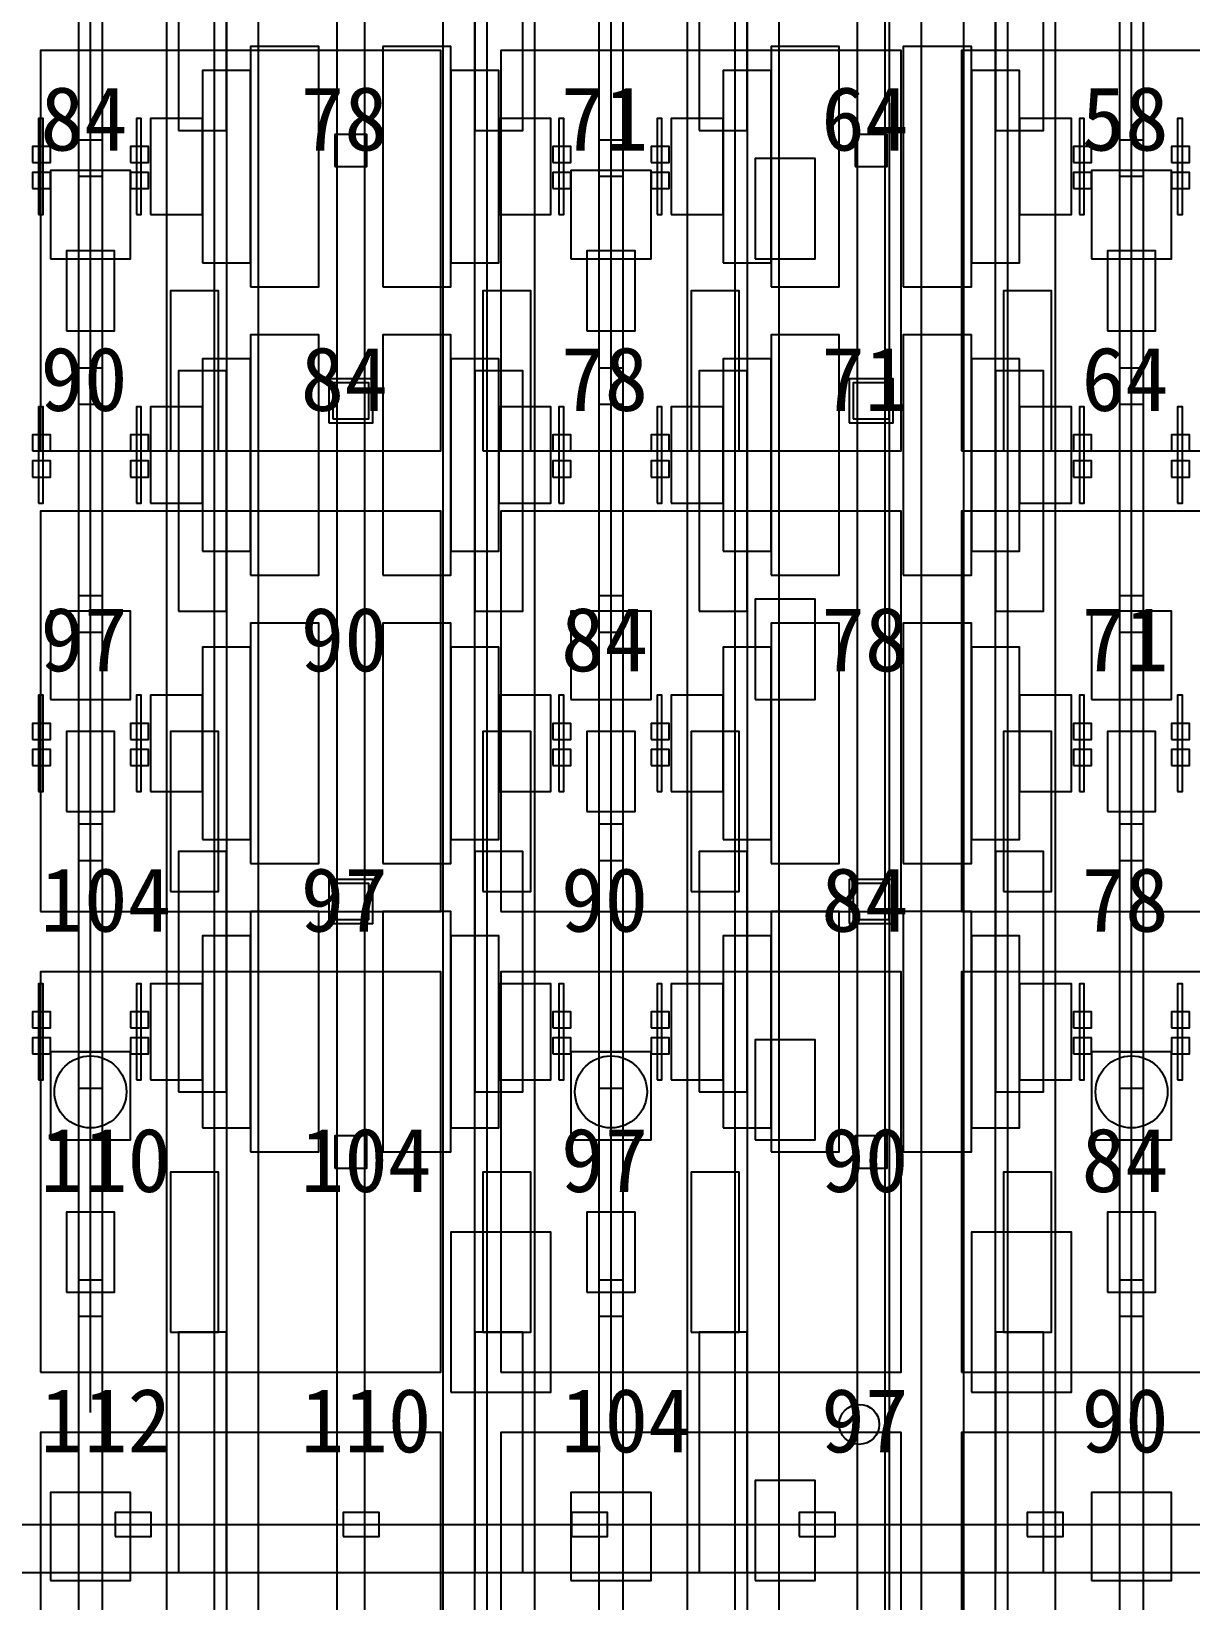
# Model space of a CAD drawing. Header units: metres. Extents: x -1640 to 1560, y -268 to 2338.
# Drawn here: x 71.28 to 100.22, y 1645.3 to 1684.47 of the extents above; entities that cross this region are included whole.
import ezdxf

# ---------------------------------------------------------------- set-up
doc = ezdxf.new("R2010")
doc.units = ezdxf.units.M
for name, color, linetype in [('1F_CHL', 4, 'Continuous'), ('1F_PUMP', 2, 'Continuous'), ('1F_SCR', 3, 'Continuous'), ('1F_STRUCT_COLUMN', 8, 'Continuous'), ('2F_CSF_LATERAL_RACK_CONCEPT', 9, 'Continuous'), ('2F_RFG', 5, 'Continuous'), ('2F_STRUCT_COLUMN', 8, 'Continuous'), ('2F_VMB', 6, 'Continuous'), ('3F_CLEANROOM_OVERHEAD_PIPE_DUCT_CONCEPT', 9, 'Continuous'), ('3F_EHS_EGRESS_DIST_M', 2, 'Continuous'), ('3F_EHS_EXTINGUISHER_HYDRANT_CABINET_CONCEPT', 1, 'Continuous'), ('3F_EHS_GAS_DETECTOR', 6, 'Continuous'), ('3F_ETCH', 2, 'Continuous'), ('3F_FOUP', 5, 'Continuous'), ('3F_OHT', 9, 'Continuous'), ('3F_OHTV', 1, 'Continuous'), ('3F_STK', 3, 'Continuous'), ('3F_STRUCT_COLUMN', 8, 'Continuous'), ('3F_TBAR', 6, 'Continuous'), ('4F_FFU', 1, 'Continuous'), ('4F_STRUCT_PLENUM_TRUSS_CONCEPT', 9, 'Continuous'), ('5F_CHL', 4, 'Continuous'), ('5F_PUMP', 2, 'Continuous'), ('5F_SCR', 3, 'Continuous'), ('5F_STRUCT_COLUMN', 8, 'Continuous'), ('6F_CSF_LATERAL_RACK_CONCEPT', 9, 'Continuous'), ('6F_RFG', 5, 'Continuous'), ('6F_STRUCT_COLUMN', 8, 'Continuous'), ('6F_VMB', 6, 'Continuous'), ('7F_CLEANROOM_OVERHEAD_PIPE_DUCT_CONCEPT', 9, 'Continuous'), ('7F_EHS_EGRESS_DIST_M', 2, 'Continuous'), ('7F_EHS_EXTINGUISHER_HYDRANT_CABINET_CONCEPT', 1, 'Continuous'), ('7F_EHS_GAS_DETECTOR', 6, 'Continuous'), ('7F_ETCH', 2, 'Continuous'), ('7F_FOUP', 5, 'Continuous'), ('7F_OHT', 9, 'Continuous'), ('7F_OHTV', 1, 'Continuous'), ('7F_STK', 3, 'Continuous'), ('7F_STRUCT_COLUMN', 8, 'Continuous'), ('7F_TBAR', 6, 'Continuous'), ('8F_FFU', 1, 'Continuous'), ('8F_STRUCT_PLENUM_TRUSS_CONCEPT', 9, 'Continuous'), ('EHS_TREATED_EXHAUST', 30, 'Continuous'), ('UTIL_GAS.BULK_CONCEPT', 2, 'Continuous'), ('UTIL_PCW.R_CONCEPT', 1, 'Continuous'), ('UTIL_PCW.S_CONCEPT', 6, 'Continuous')]:
    doc.layers.add(name, color=color, linetype=linetype)

msp = doc.modelspace()

# ---------------------------------------------------------------- linework, layer by layer
at = {"layer": '1F_CHL'}
for points in [[(89.35, 1678.8), (90.85, 1678.8), (90.85, 1681.3), (89.35, 1681.3)], [(89.35, 1667.8), (90.85, 1667.8), (90.85, 1670.3), (89.35, 1670.3)], [(89.35, 1656.8), (90.85, 1656.8), (90.85, 1659.3), (89.35, 1659.3)], [(89.35, 1645.8), (90.85, 1645.8), (90.85, 1648.3), (89.35, 1648.3)]]:
    msp.add_lwpolyline(points, close=True, dxfattribs=at)
at = {"layer": '1F_PUMP'}
for points in [[(74.75, 1674), (75.95, 1674), (75.95, 1678), (74.75, 1678)], [(82.55, 1674), (83.75, 1674), (83.75, 1678), (82.55, 1678)], [(87.75, 1674), (88.95, 1674), (88.95, 1678), (87.75, 1678)], [(95.55, 1674), (96.75, 1674), (96.75, 1678), (95.55, 1678)], [(74.75, 1663), (75.95, 1663), (75.95, 1667), (74.75, 1667)], [(82.55, 1663), (83.75, 1663), (83.75, 1667), (82.55, 1667)], [(87.75, 1663), (88.95, 1663), (88.95, 1667), (87.75, 1667)], [(95.55, 1663), (96.75, 1663), (96.75, 1667), (95.55, 1667)], [(74.75, 1652), (75.95, 1652), (75.95, 1656), (74.75, 1656)], [(82.55, 1652), (83.75, 1652), (83.75, 1656), (82.55, 1656)], [(87.75, 1652), (88.95, 1652), (88.95, 1656), (87.75, 1656)], [(95.55, 1652), (96.75, 1652), (96.75, 1656), (95.55, 1656)]]:
    msp.add_lwpolyline(points, close=True, dxfattribs=at)
at = {"layer": '1F_SCR'}
for points in [[(71.75, 1678.8), (73.75, 1678.8), (73.75, 1681), (71.75, 1681)], [(84.75, 1678.8), (86.75, 1678.8), (86.75, 1681), (84.75, 1681)], [(97.75, 1678.8), (99.75, 1678.8), (99.75, 1681), (97.75, 1681)], [(71.75, 1667.8), (73.75, 1667.8), (73.75, 1670), (71.75, 1670)], [(84.75, 1667.8), (86.75, 1667.8), (86.75, 1670), (84.75, 1670)], [(97.75, 1667.8), (99.75, 1667.8), (99.75, 1670), (97.75, 1670)], [(71.75, 1656.8), (73.75, 1656.8), (73.75, 1659), (71.75, 1659)], [(84.75, 1656.8), (86.75, 1656.8), (86.75, 1659), (84.75, 1659)], [(97.75, 1656.8), (99.75, 1656.8), (99.75, 1659), (97.75, 1659)], [(71.75, 1645.8), (73.75, 1645.8), (73.75, 1648), (71.75, 1648)], [(84.75, 1645.8), (86.75, 1645.8), (86.75, 1648), (84.75, 1648)], [(97.75, 1645.8), (99.75, 1645.8), (99.75, 1648), (97.75, 1648)]]:
    msp.add_lwpolyline(points, close=True, dxfattribs=at)
at = {"layer": '1F_STRUCT_COLUMN'}
for points in [[(78.7, 1674.7), (79.8, 1674.7), (79.8, 1675.8), (78.7, 1675.8)], [(91.7, 1674.7), (92.8, 1674.7), (92.8, 1675.8), (91.7, 1675.8)], [(78.7, 1662.2), (79.8, 1662.2), (79.8, 1663.3), (78.7, 1663.3)], [(91.7, 1662.2), (92.8, 1662.2), (92.8, 1663.3), (91.7, 1663.3)]]:
    msp.add_lwpolyline(points, close=True, dxfattribs=at)
at = {"layer": '2F_CSF_LATERAL_RACK_CONCEPT'}
for points in [[(76.15, 1573), (76.95, 1573), (76.95, 1719), (76.15, 1719)], [(81.55, 1573), (82.35, 1573), (82.35, 1719), (81.55, 1719)], [(89.15, 1573), (89.95, 1573), (89.95, 1719), (89.15, 1719)], [(94.55, 1573), (95.35, 1573), (95.35, 1719), (94.55, 1719)]]:
    msp.add_lwpolyline(points, close=True, dxfattribs=at)
at = {"layer": '2F_RFG'}
for points in [[(74.95, 1682), (76.15, 1682), (76.15, 1688), (74.95, 1688)], [(82.35, 1682), (83.55, 1682), (83.55, 1688), (82.35, 1688)], [(87.95, 1682), (89.15, 1682), (89.15, 1688), (87.95, 1688)], [(95.35, 1682), (96.55, 1682), (96.55, 1688), (95.35, 1688)], [(74.95, 1670), (76.15, 1670), (76.15, 1676), (74.95, 1676)], [(82.35, 1670), (83.55, 1670), (83.55, 1676), (82.35, 1676)], [(87.95, 1670), (89.15, 1670), (89.15, 1676), (87.95, 1676)], [(95.35, 1670), (96.55, 1670), (96.55, 1676), (95.35, 1676)], [(74.95, 1658), (76.15, 1658), (76.15, 1664), (74.95, 1664)], [(82.35, 1658), (83.55, 1658), (83.55, 1664), (82.35, 1664)], [(87.95, 1658), (89.15, 1658), (89.15, 1664), (87.95, 1664)], [(95.35, 1658), (96.55, 1658), (96.55, 1664), (95.35, 1664)], [(74.95, 1646), (76.15, 1646), (76.15, 1652), (74.95, 1652)], [(82.35, 1646), (83.55, 1646), (83.55, 1652), (82.35, 1652)], [(87.95, 1646), (89.15, 1646), (89.15, 1652), (87.95, 1652)], [(95.35, 1646), (96.55, 1646), (96.55, 1652), (95.35, 1652)]]:
    msp.add_lwpolyline(points, close=True, dxfattribs=at)
at = {"layer": '2F_STRUCT_COLUMN'}
for points in [[(78.8, 1674.8), (79.7, 1674.8), (79.7, 1675.7), (78.8, 1675.7)], [(91.8, 1674.8), (92.7, 1674.8), (92.7, 1675.7), (91.8, 1675.7)], [(78.8, 1662.3), (79.7, 1662.3), (79.7, 1663.2), (78.8, 1663.2)], [(91.8, 1662.3), (92.7, 1662.3), (92.7, 1663.2), (91.8, 1663.2)]]:
    msp.add_lwpolyline(points, close=True, dxfattribs=at)
at = {"layer": '2F_VMB'}
for points in [[(72.15, 1677), (73.35, 1677), (73.35, 1679), (72.15, 1679)], [(85.15, 1677), (86.35, 1677), (86.35, 1679), (85.15, 1679)], [(98.15, 1677), (99.35, 1677), (99.35, 1679), (98.15, 1679)], [(72.15, 1665), (73.35, 1665), (73.35, 1667), (72.15, 1667)], [(85.15, 1665), (86.35, 1665), (86.35, 1667), (85.15, 1667)], [(98.15, 1665), (99.35, 1665), (99.35, 1667), (98.15, 1667)], [(72.15, 1653), (73.35, 1653), (73.35, 1655), (72.15, 1655)], [(85.15, 1653), (86.35, 1653), (86.35, 1655), (85.15, 1655)], [(98.15, 1653), (99.35, 1653), (99.35, 1655), (98.15, 1655)]]:
    msp.add_lwpolyline(points, close=True, dxfattribs=at)
at = {"layer": '3F_CLEANROOM_OVERHEAD_PIPE_DUCT_CONCEPT'}
for points in [[(74.65, 1572), (75.85, 1572), (75.85, 1720), (74.65, 1720)], [(82.65, 1572), (83.85, 1572), (83.85, 1720), (82.65, 1720)], [(87.65, 1572), (88.85, 1572), (88.85, 1720), (87.65, 1720)], [(95.65, 1572), (96.85, 1572), (96.85, 1720), (95.65, 1720)]]:
    msp.add_lwpolyline(points, close=True, dxfattribs=at)
at = {"layer": '3F_EHS_EXTINGUISHER_HYDRANT_CABINET_CONCEPT'}
msp.add_circle((91.95, 1649.7), 0.5, dxfattribs=at)
at = {"layer": '3F_EHS_GAS_DETECTOR'}
for centre in [(72.75, 1658), (85.75, 1658), (98.75, 1658)]:
    msp.add_circle(centre, 0.9, dxfattribs=at)
at = {"layer": '3F_ETCH'}
for points in [[(76.75, 1678.1), (78.45, 1678.1), (78.45, 1684.1), (76.75, 1684.1)], [(80.05, 1678.1), (81.75, 1678.1), (81.75, 1684.1), (80.05, 1684.1)], [(89.75, 1678.1), (91.45, 1678.1), (91.45, 1684.1), (89.75, 1684.1)], [(93.05, 1678.1), (94.75, 1678.1), (94.75, 1684.1), (93.05, 1684.1)], [(75.55, 1678.7), (76.75, 1678.7), (76.75, 1683.5), (75.55, 1683.5)], [(81.75, 1678.7), (82.95, 1678.7), (82.95, 1683.5), (81.75, 1683.5)], [(88.55, 1678.7), (89.75, 1678.7), (89.75, 1683.5), (88.55, 1683.5)], [(94.75, 1678.7), (95.95, 1678.7), (95.95, 1683.5), (94.75, 1683.5)], [(74.25, 1679.9), (75.55, 1679.9), (75.55, 1682.3), (74.25, 1682.3)], [(82.95, 1679.9), (84.25, 1679.9), (84.25, 1682.3), (82.95, 1682.3)], [(87.25, 1679.9), (88.55, 1679.9), (88.55, 1682.3), (87.25, 1682.3)], [(95.95, 1679.9), (97.25, 1679.9), (97.25, 1682.3), (95.95, 1682.3)], [(76.75, 1670.9), (78.45, 1670.9), (78.45, 1676.9), (76.75, 1676.9)], [(80.05, 1670.9), (81.75, 1670.9), (81.75, 1676.9), (80.05, 1676.9)], [(89.75, 1670.9), (91.45, 1670.9), (91.45, 1676.9), (89.75, 1676.9)], [(93.05, 1670.9), (94.75, 1670.9), (94.75, 1676.9), (93.05, 1676.9)], [(75.55, 1671.5), (76.75, 1671.5), (76.75, 1676.3), (75.55, 1676.3)], [(81.75, 1671.5), (82.95, 1671.5), (82.95, 1676.3), (81.75, 1676.3)], [(88.55, 1671.5), (89.75, 1671.5), (89.75, 1676.3), (88.55, 1676.3)], [(94.75, 1671.5), (95.95, 1671.5), (95.95, 1676.3), (94.75, 1676.3)], [(74.25, 1672.7), (75.55, 1672.7), (75.55, 1675.1), (74.25, 1675.1)], [(82.95, 1672.7), (84.25, 1672.7), (84.25, 1675.1), (82.95, 1675.1)], [(87.25, 1672.7), (88.55, 1672.7), (88.55, 1675.1), (87.25, 1675.1)], [(95.95, 1672.7), (97.25, 1672.7), (97.25, 1675.1), (95.95, 1675.1)], [(76.75, 1663.7), (78.45, 1663.7), (78.45, 1669.7), (76.75, 1669.7)], [(80.05, 1663.7), (81.75, 1663.7), (81.75, 1669.7), (80.05, 1669.7)], [(89.75, 1663.7), (91.45, 1663.7), (91.45, 1669.7), (89.75, 1669.7)], [(93.05, 1663.7), (94.75, 1663.7), (94.75, 1669.7), (93.05, 1669.7)], [(75.55, 1664.3), (76.75, 1664.3), (76.75, 1669.1), (75.55, 1669.1)], [(81.75, 1664.3), (82.95, 1664.3), (82.95, 1669.1), (81.75, 1669.1)], [(88.55, 1664.3), (89.75, 1664.3), (89.75, 1669.1), (88.55, 1669.1)], [(94.75, 1664.3), (95.95, 1664.3), (95.95, 1669.1), (94.75, 1669.1)], [(74.25, 1665.5), (75.55, 1665.5), (75.55, 1667.9), (74.25, 1667.9)], [(82.95, 1665.5), (84.25, 1665.5), (84.25, 1667.9), (82.95, 1667.9)], [(87.25, 1665.5), (88.55, 1665.5), (88.55, 1667.9), (87.25, 1667.9)], [(95.95, 1665.5), (97.25, 1665.5), (97.25, 1667.9), (95.95, 1667.9)], [(76.75, 1656.5), (78.45, 1656.5), (78.45, 1662.5), (76.75, 1662.5)], [(80.05, 1656.5), (81.75, 1656.5), (81.75, 1662.5), (80.05, 1662.5)], [(89.75, 1656.5), (91.45, 1656.5), (91.45, 1662.5), (89.75, 1662.5)], [(93.05, 1656.5), (94.75, 1656.5), (94.75, 1662.5), (93.05, 1662.5)], [(75.55, 1657.1), (76.75, 1657.1), (76.75, 1661.9), (75.55, 1661.9)], [(81.75, 1657.1), (82.95, 1657.1), (82.95, 1661.9), (81.75, 1661.9)], [(88.55, 1657.1), (89.75, 1657.1), (89.75, 1661.9), (88.55, 1661.9)], [(94.75, 1657.1), (95.95, 1657.1), (95.95, 1661.9), (94.75, 1661.9)], [(74.25, 1658.3), (75.55, 1658.3), (75.55, 1660.7), (74.25, 1660.7)], [(82.95, 1658.3), (84.25, 1658.3), (84.25, 1660.7), (82.95, 1660.7)], [(87.25, 1658.3), (88.55, 1658.3), (88.55, 1660.7), (87.25, 1660.7)], [(95.95, 1658.3), (97.25, 1658.3), (97.25, 1660.7), (95.95, 1660.7)]]:
    msp.add_lwpolyline(points, close=True, dxfattribs=at)
at = {"layer": '3F_FOUP'}
for points in [[(71.3, 1681.2), (71.75, 1681.2), (71.75, 1681.6), (71.3, 1681.6)], [(73.75, 1681.2), (74.2, 1681.2), (74.2, 1681.6), (73.75, 1681.6)], [(84.3, 1681.2), (84.75, 1681.2), (84.75, 1681.6), (84.3, 1681.6)], [(86.75, 1681.2), (87.2, 1681.2), (87.2, 1681.6), (86.75, 1681.6)], [(97.3, 1681.2), (97.75, 1681.2), (97.75, 1681.6), (97.3, 1681.6)], [(99.75, 1681.2), (100.2, 1681.2), (100.2, 1681.6), (99.75, 1681.6)], [(71.3, 1680.55), (71.75, 1680.55), (71.75, 1680.95), (71.3, 1680.95)], [(73.75, 1680.55), (74.2, 1680.55), (74.2, 1680.95), (73.75, 1680.95)], [(84.3, 1680.55), (84.75, 1680.55), (84.75, 1680.95), (84.3, 1680.95)], [(86.75, 1680.55), (87.2, 1680.55), (87.2, 1680.95), (86.75, 1680.95)], [(97.3, 1680.55), (97.75, 1680.55), (97.75, 1680.95), (97.3, 1680.95)], [(99.75, 1680.55), (100.2, 1680.55), (100.2, 1680.95), (99.75, 1680.95)], [(71.3, 1674), (71.75, 1674), (71.75, 1674.4), (71.3, 1674.4)], [(73.75, 1674), (74.2, 1674), (74.2, 1674.4), (73.75, 1674.4)], [(84.3, 1674), (84.75, 1674), (84.75, 1674.4), (84.3, 1674.4)], [(86.75, 1674), (87.2, 1674), (87.2, 1674.4), (86.75, 1674.4)], [(97.3, 1674), (97.75, 1674), (97.75, 1674.4), (97.3, 1674.4)], [(99.75, 1674), (100.2, 1674), (100.2, 1674.4), (99.75, 1674.4)], [(71.3, 1673.35), (71.75, 1673.35), (71.75, 1673.75), (71.3, 1673.75)], [(73.75, 1673.35), (74.2, 1673.35), (74.2, 1673.75), (73.75, 1673.75)], [(84.3, 1673.35), (84.75, 1673.35), (84.75, 1673.75), (84.3, 1673.75)], [(86.75, 1673.35), (87.2, 1673.35), (87.2, 1673.75), (86.75, 1673.75)], [(97.3, 1673.35), (97.75, 1673.35), (97.75, 1673.75), (97.3, 1673.75)], [(99.75, 1673.35), (100.2, 1673.35), (100.2, 1673.75), (99.75, 1673.75)], [(71.3, 1666.8), (71.75, 1666.8), (71.75, 1667.2), (71.3, 1667.2)], [(73.75, 1666.8), (74.2, 1666.8), (74.2, 1667.2), (73.75, 1667.2)], [(84.3, 1666.8), (84.75, 1666.8), (84.75, 1667.2), (84.3, 1667.2)], [(86.75, 1666.8), (87.2, 1666.8), (87.2, 1667.2), (86.75, 1667.2)], [(97.3, 1666.8), (97.75, 1666.8), (97.75, 1667.2), (97.3, 1667.2)], [(99.75, 1666.8), (100.2, 1666.8), (100.2, 1667.2), (99.75, 1667.2)], [(71.3, 1666.15), (71.75, 1666.15), (71.75, 1666.55), (71.3, 1666.55)], [(73.75, 1666.15), (74.2, 1666.15), (74.2, 1666.55), (73.75, 1666.55)], [(84.3, 1666.15), (84.75, 1666.15), (84.75, 1666.55), (84.3, 1666.55)], [(86.75, 1666.15), (87.2, 1666.15), (87.2, 1666.55), (86.75, 1666.55)], [(97.3, 1666.15), (97.75, 1666.15), (97.75, 1666.55), (97.3, 1666.55)], [(99.75, 1666.15), (100.2, 1666.15), (100.2, 1666.55), (99.75, 1666.55)], [(71.3, 1659.6), (71.75, 1659.6), (71.75, 1660), (71.3, 1660)], [(73.75, 1659.6), (74.2, 1659.6), (74.2, 1660), (73.75, 1660)], [(84.3, 1659.6), (84.75, 1659.6), (84.75, 1660), (84.3, 1660)], [(86.75, 1659.6), (87.2, 1659.6), (87.2, 1660), (86.75, 1660)], [(97.3, 1659.6), (97.75, 1659.6), (97.75, 1660), (97.3, 1660)], [(99.75, 1659.6), (100.2, 1659.6), (100.2, 1660), (99.75, 1660)], [(71.3, 1658.95), (71.75, 1658.95), (71.75, 1659.35), (71.3, 1659.35)], [(73.75, 1658.95), (74.2, 1658.95), (74.2, 1659.35), (73.75, 1659.35)], [(84.3, 1658.95), (84.75, 1658.95), (84.75, 1659.35), (84.3, 1659.35)], [(86.75, 1658.95), (87.2, 1658.95), (87.2, 1659.35), (86.75, 1659.35)], [(97.3, 1658.95), (97.75, 1658.95), (97.75, 1659.35), (97.3, 1659.35)], [(99.75, 1658.95), (100.2, 1658.95), (100.2, 1659.35), (99.75, 1659.35)]]:
    msp.add_lwpolyline(points, close=True, dxfattribs=at)
at = {"layer": '3F_OHT'}
for p, q in [((72.75, 1650), (72.75, 1720)), ((85.75, 1650), (85.75, 1720)), ((98.75, 1650), (98.75, 1720)), ((-31.5, 1647.2), (190, 1647.2))]:
    msp.add_line(p, q, dxfattribs=at)
at = {"layer": '3F_OHTV'}
for points in [[(72.45, 1680.86), (73.05, 1680.86), (73.05, 1681.76), (72.45, 1681.76)], [(85.45, 1680.86), (86.05, 1680.86), (86.05, 1681.76), (85.45, 1681.76)], [(98.45, 1680.86), (99.05, 1680.86), (99.05, 1681.76), (98.45, 1681.76)], [(72.45, 1675.17), (73.05, 1675.17), (73.05, 1676.07), (72.45, 1676.07)], [(85.45, 1675.17), (86.05, 1675.17), (86.05, 1676.07), (85.45, 1676.07)], [(98.45, 1675.17), (99.05, 1675.17), (99.05, 1676.07), (98.45, 1676.07)], [(72.45, 1669.48), (73.05, 1669.48), (73.05, 1670.38), (72.45, 1670.38)], [(85.45, 1669.48), (86.05, 1669.48), (86.05, 1670.38), (85.45, 1670.38)], [(98.45, 1669.48), (99.05, 1669.48), (99.05, 1670.38), (98.45, 1670.38)], [(72.45, 1663.78), (73.05, 1663.78), (73.05, 1664.68), (72.45, 1664.68)], [(85.45, 1663.78), (86.05, 1663.78), (86.05, 1664.68), (85.45, 1664.68)], [(98.45, 1663.78), (99.05, 1663.78), (99.05, 1664.68), (98.45, 1664.68)], [(72.45, 1658.09), (73.05, 1658.09), (73.05, 1658.99), (72.45, 1658.99)], [(85.45, 1658.09), (86.05, 1658.09), (86.05, 1658.99), (85.45, 1658.99)], [(98.45, 1658.09), (99.05, 1658.09), (99.05, 1658.99), (98.45, 1658.99)], [(72.45, 1652.4), (73.05, 1652.4), (73.05, 1653.3), (72.45, 1653.3)], [(85.45, 1652.4), (86.05, 1652.4), (86.05, 1653.3), (85.45, 1653.3)], [(98.45, 1652.4), (99.05, 1652.4), (99.05, 1653.3), (98.45, 1653.3)], [(73.37, 1646.9), (74.27, 1646.9), (74.27, 1647.5), (73.37, 1647.5)], [(79.06, 1646.9), (79.96, 1646.9), (79.96, 1647.5), (79.06, 1647.5)], [(84.76, 1646.9), (85.66, 1646.9), (85.66, 1647.5), (84.76, 1647.5)], [(90.45, 1646.9), (91.35, 1646.9), (91.35, 1647.5), (90.45, 1647.5)], [(96.14, 1646.9), (97.04, 1646.9), (97.04, 1647.5), (96.14, 1647.5)]]:
    msp.add_lwpolyline(points, close=True, dxfattribs=at)
at = {"layer": '3F_STK'}
for points in [[(81.75, 1650.5), (84.25, 1650.5), (84.25, 1654.5), (81.75, 1654.5)], [(94.75, 1650.5), (97.25, 1650.5), (97.25, 1654.5), (94.75, 1654.5)]]:
    msp.add_lwpolyline(points, close=True, dxfattribs=at)
at = {"layer": '3F_STRUCT_COLUMN'}
for points in [[(78.85, 1681.1), (79.65, 1681.1), (79.65, 1681.9), (78.85, 1681.9)], [(91.85, 1681.1), (92.65, 1681.1), (92.65, 1681.9), (91.85, 1681.9)], [(78.85, 1656.1), (79.65, 1656.1), (79.65, 1656.9), (78.85, 1656.9)], [(91.85, 1656.1), (92.65, 1656.1), (92.65, 1656.9), (91.85, 1656.9)]]:
    msp.add_lwpolyline(points, close=True, dxfattribs=at)
at = {"layer": '3F_TBAR'}
for points in [[(71.45, 1679.9), (71.57, 1679.9), (71.57, 1682.3), (71.45, 1682.3)], [(73.9, 1679.9), (74.02, 1679.9), (74.02, 1682.3), (73.9, 1682.3)], [(84.45, 1679.9), (84.57, 1679.9), (84.57, 1682.3), (84.45, 1682.3)], [(86.9, 1679.9), (87.02, 1679.9), (87.02, 1682.3), (86.9, 1682.3)], [(97.45, 1679.9), (97.57, 1679.9), (97.57, 1682.3), (97.45, 1682.3)], [(99.9, 1679.9), (100.02, 1679.9), (100.02, 1682.3), (99.9, 1682.3)], [(71.45, 1672.7), (71.57, 1672.7), (71.57, 1675.1), (71.45, 1675.1)], [(73.9, 1672.7), (74.02, 1672.7), (74.02, 1675.1), (73.9, 1675.1)], [(84.45, 1672.7), (84.57, 1672.7), (84.57, 1675.1), (84.45, 1675.1)], [(86.9, 1672.7), (87.02, 1672.7), (87.02, 1675.1), (86.9, 1675.1)], [(97.45, 1672.7), (97.57, 1672.7), (97.57, 1675.1), (97.45, 1675.1)], [(99.9, 1672.7), (100.02, 1672.7), (100.02, 1675.1), (99.9, 1675.1)], [(71.45, 1665.5), (71.57, 1665.5), (71.57, 1667.9), (71.45, 1667.9)], [(73.9, 1665.5), (74.02, 1665.5), (74.02, 1667.9), (73.9, 1667.9)], [(84.45, 1665.5), (84.57, 1665.5), (84.57, 1667.9), (84.45, 1667.9)], [(86.9, 1665.5), (87.02, 1665.5), (87.02, 1667.9), (86.9, 1667.9)], [(97.45, 1665.5), (97.57, 1665.5), (97.57, 1667.9), (97.45, 1667.9)], [(99.9, 1665.5), (100.02, 1665.5), (100.02, 1667.9), (99.9, 1667.9)], [(71.45, 1658.3), (71.57, 1658.3), (71.57, 1660.7), (71.45, 1660.7)], [(73.9, 1658.3), (74.02, 1658.3), (74.02, 1660.7), (73.9, 1660.7)], [(84.45, 1658.3), (84.57, 1658.3), (84.57, 1660.7), (84.45, 1660.7)], [(86.9, 1658.3), (87.02, 1658.3), (87.02, 1660.7), (86.9, 1660.7)], [(97.45, 1658.3), (97.57, 1658.3), (97.57, 1660.7), (97.45, 1660.7)], [(99.9, 1658.3), (100.02, 1658.3), (100.02, 1660.7), (99.9, 1660.7)]]:
    msp.add_lwpolyline(points, close=True, dxfattribs=at)
at = {"layer": '4F_FFU'}
for points in [[(71.5, 1674), (81.5, 1674), (81.5, 1684), (71.5, 1684)], [(83, 1674), (93, 1674), (93, 1684), (83, 1684)], [(94.5, 1674), (104.5, 1674), (104.5, 1684), (94.5, 1684)], [(71.5, 1662.5), (81.5, 1662.5), (81.5, 1672.5), (71.5, 1672.5)], [(83, 1662.5), (93, 1662.5), (93, 1672.5), (83, 1672.5)], [(94.5, 1662.5), (104.5, 1662.5), (104.5, 1672.5), (94.5, 1672.5)], [(71.5, 1651), (81.5, 1651), (81.5, 1661), (71.5, 1661)], [(83, 1651), (93, 1651), (93, 1661), (83, 1661)], [(94.5, 1651), (104.5, 1651), (104.5, 1661), (94.5, 1661)], [(71.5, 1639.5), (81.5, 1639.5), (81.5, 1649.5), (71.5, 1649.5)], [(83, 1639.5), (93, 1639.5), (93, 1649.5), (83, 1649.5)], [(94.5, 1639.5), (104.5, 1639.5), (104.5, 1649.5), (94.5, 1649.5)]]:
    msp.add_lwpolyline(points, close=True, dxfattribs=at)
at = {"layer": '4F_STRUCT_PLENUM_TRUSS_CONCEPT'}
for points in [[(78.9, 1569), (79.6, 1569), (79.6, 1723), (78.9, 1723)], [(91.9, 1569), (92.6, 1569), (92.6, 1723), (91.9, 1723)]]:
    msp.add_lwpolyline(points, close=True, dxfattribs=at)
at = {"layer": '5F_CHL'}
for points in [[(89.35, 1678.8), (90.85, 1678.8), (90.85, 1681.3), (89.35, 1681.3)], [(89.35, 1667.8), (90.85, 1667.8), (90.85, 1670.3), (89.35, 1670.3)], [(89.35, 1656.8), (90.85, 1656.8), (90.85, 1659.3), (89.35, 1659.3)], [(89.35, 1645.8), (90.85, 1645.8), (90.85, 1648.3), (89.35, 1648.3)]]:
    msp.add_lwpolyline(points, close=True, dxfattribs=at)
at = {"layer": '5F_PUMP'}
for points in [[(74.75, 1674), (75.95, 1674), (75.95, 1678), (74.75, 1678)], [(82.55, 1674), (83.75, 1674), (83.75, 1678), (82.55, 1678)], [(87.75, 1674), (88.95, 1674), (88.95, 1678), (87.75, 1678)], [(95.55, 1674), (96.75, 1674), (96.75, 1678), (95.55, 1678)], [(74.75, 1663), (75.95, 1663), (75.95, 1667), (74.75, 1667)], [(82.55, 1663), (83.75, 1663), (83.75, 1667), (82.55, 1667)], [(87.75, 1663), (88.95, 1663), (88.95, 1667), (87.75, 1667)], [(95.55, 1663), (96.75, 1663), (96.75, 1667), (95.55, 1667)], [(74.75, 1652), (75.95, 1652), (75.95, 1656), (74.75, 1656)], [(82.55, 1652), (83.75, 1652), (83.75, 1656), (82.55, 1656)], [(87.75, 1652), (88.95, 1652), (88.95, 1656), (87.75, 1656)], [(95.55, 1652), (96.75, 1652), (96.75, 1656), (95.55, 1656)]]:
    msp.add_lwpolyline(points, close=True, dxfattribs=at)
at = {"layer": '5F_SCR'}
for points in [[(71.75, 1678.8), (73.75, 1678.8), (73.75, 1681), (71.75, 1681)], [(84.75, 1678.8), (86.75, 1678.8), (86.75, 1681), (84.75, 1681)], [(97.75, 1678.8), (99.75, 1678.8), (99.75, 1681), (97.75, 1681)], [(71.75, 1667.8), (73.75, 1667.8), (73.75, 1670), (71.75, 1670)], [(84.75, 1667.8), (86.75, 1667.8), (86.75, 1670), (84.75, 1670)], [(97.75, 1667.8), (99.75, 1667.8), (99.75, 1670), (97.75, 1670)], [(71.75, 1656.8), (73.75, 1656.8), (73.75, 1659), (71.75, 1659)], [(84.75, 1656.8), (86.75, 1656.8), (86.75, 1659), (84.75, 1659)], [(97.75, 1656.8), (99.75, 1656.8), (99.75, 1659), (97.75, 1659)], [(71.75, 1645.8), (73.75, 1645.8), (73.75, 1648), (71.75, 1648)], [(84.75, 1645.8), (86.75, 1645.8), (86.75, 1648), (84.75, 1648)], [(97.75, 1645.8), (99.75, 1645.8), (99.75, 1648), (97.75, 1648)]]:
    msp.add_lwpolyline(points, close=True, dxfattribs=at)
at = {"layer": '5F_STRUCT_COLUMN'}
for points in [[(78.7, 1674.7), (79.8, 1674.7), (79.8, 1675.8), (78.7, 1675.8)], [(91.7, 1674.7), (92.8, 1674.7), (92.8, 1675.8), (91.7, 1675.8)], [(78.7, 1662.2), (79.8, 1662.2), (79.8, 1663.3), (78.7, 1663.3)], [(91.7, 1662.2), (92.8, 1662.2), (92.8, 1663.3), (91.7, 1663.3)]]:
    msp.add_lwpolyline(points, close=True, dxfattribs=at)
at = {"layer": '6F_CSF_LATERAL_RACK_CONCEPT'}
for points in [[(76.15, 1573), (76.95, 1573), (76.95, 1719), (76.15, 1719)], [(81.55, 1573), (82.35, 1573), (82.35, 1719), (81.55, 1719)], [(89.15, 1573), (89.95, 1573), (89.95, 1719), (89.15, 1719)], [(94.55, 1573), (95.35, 1573), (95.35, 1719), (94.55, 1719)]]:
    msp.add_lwpolyline(points, close=True, dxfattribs=at)
at = {"layer": '6F_RFG'}
for points in [[(74.95, 1682), (76.15, 1682), (76.15, 1688), (74.95, 1688)], [(82.35, 1682), (83.55, 1682), (83.55, 1688), (82.35, 1688)], [(87.95, 1682), (89.15, 1682), (89.15, 1688), (87.95, 1688)], [(95.35, 1682), (96.55, 1682), (96.55, 1688), (95.35, 1688)], [(74.95, 1670), (76.15, 1670), (76.15, 1676), (74.95, 1676)], [(82.35, 1670), (83.55, 1670), (83.55, 1676), (82.35, 1676)], [(87.95, 1670), (89.15, 1670), (89.15, 1676), (87.95, 1676)], [(95.35, 1670), (96.55, 1670), (96.55, 1676), (95.35, 1676)], [(74.95, 1658), (76.15, 1658), (76.15, 1664), (74.95, 1664)], [(82.35, 1658), (83.55, 1658), (83.55, 1664), (82.35, 1664)], [(87.95, 1658), (89.15, 1658), (89.15, 1664), (87.95, 1664)], [(95.35, 1658), (96.55, 1658), (96.55, 1664), (95.35, 1664)], [(74.95, 1646), (76.15, 1646), (76.15, 1652), (74.95, 1652)], [(82.35, 1646), (83.55, 1646), (83.55, 1652), (82.35, 1652)], [(87.95, 1646), (89.15, 1646), (89.15, 1652), (87.95, 1652)], [(95.35, 1646), (96.55, 1646), (96.55, 1652), (95.35, 1652)]]:
    msp.add_lwpolyline(points, close=True, dxfattribs=at)
at = {"layer": '6F_STRUCT_COLUMN'}
for points in [[(78.8, 1674.8), (79.7, 1674.8), (79.7, 1675.7), (78.8, 1675.7)], [(91.8, 1674.8), (92.7, 1674.8), (92.7, 1675.7), (91.8, 1675.7)], [(78.8, 1662.3), (79.7, 1662.3), (79.7, 1663.2), (78.8, 1663.2)], [(91.8, 1662.3), (92.7, 1662.3), (92.7, 1663.2), (91.8, 1663.2)]]:
    msp.add_lwpolyline(points, close=True, dxfattribs=at)
at = {"layer": '6F_VMB'}
for points in [[(72.15, 1677), (73.35, 1677), (73.35, 1679), (72.15, 1679)], [(85.15, 1677), (86.35, 1677), (86.35, 1679), (85.15, 1679)], [(98.15, 1677), (99.35, 1677), (99.35, 1679), (98.15, 1679)], [(72.15, 1665), (73.35, 1665), (73.35, 1667), (72.15, 1667)], [(85.15, 1665), (86.35, 1665), (86.35, 1667), (85.15, 1667)], [(98.15, 1665), (99.35, 1665), (99.35, 1667), (98.15, 1667)], [(72.15, 1653), (73.35, 1653), (73.35, 1655), (72.15, 1655)], [(85.15, 1653), (86.35, 1653), (86.35, 1655), (85.15, 1655)], [(98.15, 1653), (99.35, 1653), (99.35, 1655), (98.15, 1655)]]:
    msp.add_lwpolyline(points, close=True, dxfattribs=at)
at = {"layer": '7F_CLEANROOM_OVERHEAD_PIPE_DUCT_CONCEPT'}
for points in [[(74.65, 1572), (75.85, 1572), (75.85, 1720), (74.65, 1720)], [(82.65, 1572), (83.85, 1572), (83.85, 1720), (82.65, 1720)], [(87.65, 1572), (88.85, 1572), (88.85, 1720), (87.65, 1720)], [(95.65, 1572), (96.85, 1572), (96.85, 1720), (95.65, 1720)]]:
    msp.add_lwpolyline(points, close=True, dxfattribs=at)
at = {"layer": '7F_EHS_EXTINGUISHER_HYDRANT_CABINET_CONCEPT'}
msp.add_circle((91.95, 1649.7), 0.5, dxfattribs=at)
at = {"layer": '7F_EHS_GAS_DETECTOR'}
for centre in [(72.75, 1658), (85.75, 1658), (98.75, 1658)]:
    msp.add_circle(centre, 0.9, dxfattribs=at)
at = {"layer": '7F_ETCH'}
for points in [[(76.75, 1678.1), (78.45, 1678.1), (78.45, 1684.1), (76.75, 1684.1)], [(80.05, 1678.1), (81.75, 1678.1), (81.75, 1684.1), (80.05, 1684.1)], [(89.75, 1678.1), (91.45, 1678.1), (91.45, 1684.1), (89.75, 1684.1)], [(93.05, 1678.1), (94.75, 1678.1), (94.75, 1684.1), (93.05, 1684.1)], [(75.55, 1678.7), (76.75, 1678.7), (76.75, 1683.5), (75.55, 1683.5)], [(81.75, 1678.7), (82.95, 1678.7), (82.95, 1683.5), (81.75, 1683.5)], [(88.55, 1678.7), (89.75, 1678.7), (89.75, 1683.5), (88.55, 1683.5)], [(94.75, 1678.7), (95.95, 1678.7), (95.95, 1683.5), (94.75, 1683.5)], [(74.25, 1679.9), (75.55, 1679.9), (75.55, 1682.3), (74.25, 1682.3)], [(82.95, 1679.9), (84.25, 1679.9), (84.25, 1682.3), (82.95, 1682.3)], [(87.25, 1679.9), (88.55, 1679.9), (88.55, 1682.3), (87.25, 1682.3)], [(95.95, 1679.9), (97.25, 1679.9), (97.25, 1682.3), (95.95, 1682.3)], [(76.75, 1670.9), (78.45, 1670.9), (78.45, 1676.9), (76.75, 1676.9)], [(80.05, 1670.9), (81.75, 1670.9), (81.75, 1676.9), (80.05, 1676.9)], [(89.75, 1670.9), (91.45, 1670.9), (91.45, 1676.9), (89.75, 1676.9)], [(93.05, 1670.9), (94.75, 1670.9), (94.75, 1676.9), (93.05, 1676.9)], [(75.55, 1671.5), (76.75, 1671.5), (76.75, 1676.3), (75.55, 1676.3)], [(81.75, 1671.5), (82.95, 1671.5), (82.95, 1676.3), (81.75, 1676.3)], [(88.55, 1671.5), (89.75, 1671.5), (89.75, 1676.3), (88.55, 1676.3)], [(94.75, 1671.5), (95.95, 1671.5), (95.95, 1676.3), (94.75, 1676.3)], [(74.25, 1672.7), (75.55, 1672.7), (75.55, 1675.1), (74.25, 1675.1)], [(82.95, 1672.7), (84.25, 1672.7), (84.25, 1675.1), (82.95, 1675.1)], [(87.25, 1672.7), (88.55, 1672.7), (88.55, 1675.1), (87.25, 1675.1)], [(95.95, 1672.7), (97.25, 1672.7), (97.25, 1675.1), (95.95, 1675.1)], [(76.75, 1663.7), (78.45, 1663.7), (78.45, 1669.7), (76.75, 1669.7)], [(80.05, 1663.7), (81.75, 1663.7), (81.75, 1669.7), (80.05, 1669.7)], [(89.75, 1663.7), (91.45, 1663.7), (91.45, 1669.7), (89.75, 1669.7)], [(93.05, 1663.7), (94.75, 1663.7), (94.75, 1669.7), (93.05, 1669.7)], [(75.55, 1664.3), (76.75, 1664.3), (76.75, 1669.1), (75.55, 1669.1)], [(81.75, 1664.3), (82.95, 1664.3), (82.95, 1669.1), (81.75, 1669.1)], [(88.55, 1664.3), (89.75, 1664.3), (89.75, 1669.1), (88.55, 1669.1)], [(94.75, 1664.3), (95.95, 1664.3), (95.95, 1669.1), (94.75, 1669.1)], [(74.25, 1665.5), (75.55, 1665.5), (75.55, 1667.9), (74.25, 1667.9)], [(82.95, 1665.5), (84.25, 1665.5), (84.25, 1667.9), (82.95, 1667.9)], [(87.25, 1665.5), (88.55, 1665.5), (88.55, 1667.9), (87.25, 1667.9)], [(95.95, 1665.5), (97.25, 1665.5), (97.25, 1667.9), (95.95, 1667.9)], [(76.75, 1656.5), (78.45, 1656.5), (78.45, 1662.5), (76.75, 1662.5)], [(80.05, 1656.5), (81.75, 1656.5), (81.75, 1662.5), (80.05, 1662.5)], [(89.75, 1656.5), (91.45, 1656.5), (91.45, 1662.5), (89.75, 1662.5)], [(93.05, 1656.5), (94.75, 1656.5), (94.75, 1662.5), (93.05, 1662.5)], [(75.55, 1657.1), (76.75, 1657.1), (76.75, 1661.9), (75.55, 1661.9)], [(81.75, 1657.1), (82.95, 1657.1), (82.95, 1661.9), (81.75, 1661.9)], [(88.55, 1657.1), (89.75, 1657.1), (89.75, 1661.9), (88.55, 1661.9)], [(94.75, 1657.1), (95.95, 1657.1), (95.95, 1661.9), (94.75, 1661.9)], [(74.25, 1658.3), (75.55, 1658.3), (75.55, 1660.7), (74.25, 1660.7)], [(82.95, 1658.3), (84.25, 1658.3), (84.25, 1660.7), (82.95, 1660.7)], [(87.25, 1658.3), (88.55, 1658.3), (88.55, 1660.7), (87.25, 1660.7)], [(95.95, 1658.3), (97.25, 1658.3), (97.25, 1660.7), (95.95, 1660.7)]]:
    msp.add_lwpolyline(points, close=True, dxfattribs=at)
at = {"layer": '7F_FOUP'}
for points in [[(71.3, 1681.2), (71.75, 1681.2), (71.75, 1681.6), (71.3, 1681.6)], [(73.75, 1681.2), (74.2, 1681.2), (74.2, 1681.6), (73.75, 1681.6)], [(84.3, 1681.2), (84.75, 1681.2), (84.75, 1681.6), (84.3, 1681.6)], [(86.75, 1681.2), (87.2, 1681.2), (87.2, 1681.6), (86.75, 1681.6)], [(97.3, 1681.2), (97.75, 1681.2), (97.75, 1681.6), (97.3, 1681.6)], [(99.75, 1681.2), (100.2, 1681.2), (100.2, 1681.6), (99.75, 1681.6)], [(71.3, 1680.55), (71.75, 1680.55), (71.75, 1680.95), (71.3, 1680.95)], [(73.75, 1680.55), (74.2, 1680.55), (74.2, 1680.95), (73.75, 1680.95)], [(84.3, 1680.55), (84.75, 1680.55), (84.75, 1680.95), (84.3, 1680.95)], [(86.75, 1680.55), (87.2, 1680.55), (87.2, 1680.95), (86.75, 1680.95)], [(97.3, 1680.55), (97.75, 1680.55), (97.75, 1680.95), (97.3, 1680.95)], [(99.75, 1680.55), (100.2, 1680.55), (100.2, 1680.95), (99.75, 1680.95)], [(71.3, 1674), (71.75, 1674), (71.75, 1674.4), (71.3, 1674.4)], [(73.75, 1674), (74.2, 1674), (74.2, 1674.4), (73.75, 1674.4)], [(84.3, 1674), (84.75, 1674), (84.75, 1674.4), (84.3, 1674.4)], [(86.75, 1674), (87.2, 1674), (87.2, 1674.4), (86.75, 1674.4)], [(97.3, 1674), (97.75, 1674), (97.75, 1674.4), (97.3, 1674.4)], [(99.75, 1674), (100.2, 1674), (100.2, 1674.4), (99.75, 1674.4)], [(71.3, 1673.35), (71.75, 1673.35), (71.75, 1673.75), (71.3, 1673.75)], [(73.75, 1673.35), (74.2, 1673.35), (74.2, 1673.75), (73.75, 1673.75)], [(84.3, 1673.35), (84.75, 1673.35), (84.75, 1673.75), (84.3, 1673.75)], [(86.75, 1673.35), (87.2, 1673.35), (87.2, 1673.75), (86.75, 1673.75)], [(97.3, 1673.35), (97.75, 1673.35), (97.75, 1673.75), (97.3, 1673.75)], [(99.75, 1673.35), (100.2, 1673.35), (100.2, 1673.75), (99.75, 1673.75)], [(71.3, 1666.8), (71.75, 1666.8), (71.75, 1667.2), (71.3, 1667.2)], [(73.75, 1666.8), (74.2, 1666.8), (74.2, 1667.2), (73.75, 1667.2)], [(84.3, 1666.8), (84.75, 1666.8), (84.75, 1667.2), (84.3, 1667.2)], [(86.75, 1666.8), (87.2, 1666.8), (87.2, 1667.2), (86.75, 1667.2)], [(97.3, 1666.8), (97.75, 1666.8), (97.75, 1667.2), (97.3, 1667.2)], [(99.75, 1666.8), (100.2, 1666.8), (100.2, 1667.2), (99.75, 1667.2)], [(71.3, 1666.15), (71.75, 1666.15), (71.75, 1666.55), (71.3, 1666.55)], [(73.75, 1666.15), (74.2, 1666.15), (74.2, 1666.55), (73.75, 1666.55)], [(84.3, 1666.15), (84.75, 1666.15), (84.75, 1666.55), (84.3, 1666.55)], [(86.75, 1666.15), (87.2, 1666.15), (87.2, 1666.55), (86.75, 1666.55)], [(97.3, 1666.15), (97.75, 1666.15), (97.75, 1666.55), (97.3, 1666.55)], [(99.75, 1666.15), (100.2, 1666.15), (100.2, 1666.55), (99.75, 1666.55)], [(71.3, 1659.6), (71.75, 1659.6), (71.75, 1660), (71.3, 1660)], [(73.75, 1659.6), (74.2, 1659.6), (74.2, 1660), (73.75, 1660)], [(84.3, 1659.6), (84.75, 1659.6), (84.75, 1660), (84.3, 1660)], [(86.75, 1659.6), (87.2, 1659.6), (87.2, 1660), (86.75, 1660)], [(97.3, 1659.6), (97.75, 1659.6), (97.75, 1660), (97.3, 1660)], [(99.75, 1659.6), (100.2, 1659.6), (100.2, 1660), (99.75, 1660)], [(71.3, 1658.95), (71.75, 1658.95), (71.75, 1659.35), (71.3, 1659.35)], [(73.75, 1658.95), (74.2, 1658.95), (74.2, 1659.35), (73.75, 1659.35)], [(84.3, 1658.95), (84.75, 1658.95), (84.75, 1659.35), (84.3, 1659.35)], [(86.75, 1658.95), (87.2, 1658.95), (87.2, 1659.35), (86.75, 1659.35)], [(97.3, 1658.95), (97.75, 1658.95), (97.75, 1659.35), (97.3, 1659.35)], [(99.75, 1658.95), (100.2, 1658.95), (100.2, 1659.35), (99.75, 1659.35)]]:
    msp.add_lwpolyline(points, close=True, dxfattribs=at)
at = {"layer": '7F_OHT'}
for p, q in [((72.75, 1650), (72.75, 1720)), ((85.75, 1650), (85.75, 1720)), ((98.75, 1650), (98.75, 1720)), ((-31.5, 1647.2), (190, 1647.2))]:
    msp.add_line(p, q, dxfattribs=at)
at = {"layer": '7F_OHTV'}
for points in [[(72.45, 1680.86), (73.05, 1680.86), (73.05, 1681.76), (72.45, 1681.76)], [(85.45, 1680.86), (86.05, 1680.86), (86.05, 1681.76), (85.45, 1681.76)], [(98.45, 1680.86), (99.05, 1680.86), (99.05, 1681.76), (98.45, 1681.76)], [(72.45, 1675.17), (73.05, 1675.17), (73.05, 1676.07), (72.45, 1676.07)], [(85.45, 1675.17), (86.05, 1675.17), (86.05, 1676.07), (85.45, 1676.07)], [(98.45, 1675.17), (99.05, 1675.17), (99.05, 1676.07), (98.45, 1676.07)], [(72.45, 1669.48), (73.05, 1669.48), (73.05, 1670.38), (72.45, 1670.38)], [(85.45, 1669.48), (86.05, 1669.48), (86.05, 1670.38), (85.45, 1670.38)], [(98.45, 1669.48), (99.05, 1669.48), (99.05, 1670.38), (98.45, 1670.38)], [(72.45, 1663.78), (73.05, 1663.78), (73.05, 1664.68), (72.45, 1664.68)], [(85.45, 1663.78), (86.05, 1663.78), (86.05, 1664.68), (85.45, 1664.68)], [(98.45, 1663.78), (99.05, 1663.78), (99.05, 1664.68), (98.45, 1664.68)], [(72.45, 1658.09), (73.05, 1658.09), (73.05, 1658.99), (72.45, 1658.99)], [(85.45, 1658.09), (86.05, 1658.09), (86.05, 1658.99), (85.45, 1658.99)], [(98.45, 1658.09), (99.05, 1658.09), (99.05, 1658.99), (98.45, 1658.99)], [(72.45, 1652.4), (73.05, 1652.4), (73.05, 1653.3), (72.45, 1653.3)], [(85.45, 1652.4), (86.05, 1652.4), (86.05, 1653.3), (85.45, 1653.3)], [(98.45, 1652.4), (99.05, 1652.4), (99.05, 1653.3), (98.45, 1653.3)], [(73.37, 1646.9), (74.27, 1646.9), (74.27, 1647.5), (73.37, 1647.5)], [(79.06, 1646.9), (79.96, 1646.9), (79.96, 1647.5), (79.06, 1647.5)], [(84.76, 1646.9), (85.66, 1646.9), (85.66, 1647.5), (84.76, 1647.5)], [(90.45, 1646.9), (91.35, 1646.9), (91.35, 1647.5), (90.45, 1647.5)], [(96.14, 1646.9), (97.04, 1646.9), (97.04, 1647.5), (96.14, 1647.5)]]:
    msp.add_lwpolyline(points, close=True, dxfattribs=at)
at = {"layer": '7F_STK'}
for points in [[(81.75, 1650.5), (84.25, 1650.5), (84.25, 1654.5), (81.75, 1654.5)], [(94.75, 1650.5), (97.25, 1650.5), (97.25, 1654.5), (94.75, 1654.5)]]:
    msp.add_lwpolyline(points, close=True, dxfattribs=at)
at = {"layer": '7F_STRUCT_COLUMN'}
for points in [[(78.85, 1681.1), (79.65, 1681.1), (79.65, 1681.9), (78.85, 1681.9)], [(91.85, 1681.1), (92.65, 1681.1), (92.65, 1681.9), (91.85, 1681.9)], [(78.85, 1656.1), (79.65, 1656.1), (79.65, 1656.9), (78.85, 1656.9)], [(91.85, 1656.1), (92.65, 1656.1), (92.65, 1656.9), (91.85, 1656.9)]]:
    msp.add_lwpolyline(points, close=True, dxfattribs=at)
at = {"layer": '7F_TBAR'}
for points in [[(71.45, 1679.9), (71.57, 1679.9), (71.57, 1682.3), (71.45, 1682.3)], [(73.9, 1679.9), (74.02, 1679.9), (74.02, 1682.3), (73.9, 1682.3)], [(84.45, 1679.9), (84.57, 1679.9), (84.57, 1682.3), (84.45, 1682.3)], [(86.9, 1679.9), (87.02, 1679.9), (87.02, 1682.3), (86.9, 1682.3)], [(97.45, 1679.9), (97.57, 1679.9), (97.57, 1682.3), (97.45, 1682.3)], [(99.9, 1679.9), (100.02, 1679.9), (100.02, 1682.3), (99.9, 1682.3)], [(71.45, 1672.7), (71.57, 1672.7), (71.57, 1675.1), (71.45, 1675.1)], [(73.9, 1672.7), (74.02, 1672.7), (74.02, 1675.1), (73.9, 1675.1)], [(84.45, 1672.7), (84.57, 1672.7), (84.57, 1675.1), (84.45, 1675.1)], [(86.9, 1672.7), (87.02, 1672.7), (87.02, 1675.1), (86.9, 1675.1)], [(97.45, 1672.7), (97.57, 1672.7), (97.57, 1675.1), (97.45, 1675.1)], [(99.9, 1672.7), (100.02, 1672.7), (100.02, 1675.1), (99.9, 1675.1)], [(71.45, 1665.5), (71.57, 1665.5), (71.57, 1667.9), (71.45, 1667.9)], [(73.9, 1665.5), (74.02, 1665.5), (74.02, 1667.9), (73.9, 1667.9)], [(84.45, 1665.5), (84.57, 1665.5), (84.57, 1667.9), (84.45, 1667.9)], [(86.9, 1665.5), (87.02, 1665.5), (87.02, 1667.9), (86.9, 1667.9)], [(97.45, 1665.5), (97.57, 1665.5), (97.57, 1667.9), (97.45, 1667.9)], [(99.9, 1665.5), (100.02, 1665.5), (100.02, 1667.9), (99.9, 1667.9)], [(71.45, 1658.3), (71.57, 1658.3), (71.57, 1660.7), (71.45, 1660.7)], [(73.9, 1658.3), (74.02, 1658.3), (74.02, 1660.7), (73.9, 1660.7)], [(84.45, 1658.3), (84.57, 1658.3), (84.57, 1660.7), (84.45, 1660.7)], [(86.9, 1658.3), (87.02, 1658.3), (87.02, 1660.7), (86.9, 1660.7)], [(97.45, 1658.3), (97.57, 1658.3), (97.57, 1660.7), (97.45, 1660.7)], [(99.9, 1658.3), (100.02, 1658.3), (100.02, 1660.7), (99.9, 1660.7)]]:
    msp.add_lwpolyline(points, close=True, dxfattribs=at)
at = {"layer": '8F_FFU'}
for points in [[(71.5, 1674), (81.5, 1674), (81.5, 1684), (71.5, 1684)], [(83, 1674), (93, 1674), (93, 1684), (83, 1684)], [(94.5, 1674), (104.5, 1674), (104.5, 1684), (94.5, 1684)], [(71.5, 1662.5), (81.5, 1662.5), (81.5, 1672.5), (71.5, 1672.5)], [(83, 1662.5), (93, 1662.5), (93, 1672.5), (83, 1672.5)], [(94.5, 1662.5), (104.5, 1662.5), (104.5, 1672.5), (94.5, 1672.5)], [(71.5, 1651), (81.5, 1651), (81.5, 1661), (71.5, 1661)], [(83, 1651), (93, 1651), (93, 1661), (83, 1661)], [(94.5, 1651), (104.5, 1651), (104.5, 1661), (94.5, 1661)], [(71.5, 1639.5), (81.5, 1639.5), (81.5, 1649.5), (71.5, 1649.5)], [(83, 1639.5), (93, 1639.5), (93, 1649.5), (83, 1649.5)], [(94.5, 1639.5), (104.5, 1639.5), (104.5, 1649.5), (94.5, 1649.5)]]:
    msp.add_lwpolyline(points, close=True, dxfattribs=at)
at = {"layer": '8F_STRUCT_PLENUM_TRUSS_CONCEPT'}
for points in [[(78.9, 1569), (79.6, 1569), (79.6, 1723), (78.9, 1723)], [(91.9, 1569), (92.6, 1569), (92.6, 1723), (91.9, 1723)]]:
    msp.add_lwpolyline(points, close=True, dxfattribs=at)
at = {"layer": 'EHS_TREATED_EXHAUST'}
for points in [[(72.45, 1573), (73.05, 1573), (73.05, 1731), (72.45, 1731)], [(72.45, 1573), (73.05, 1573), (73.05, 1731), (72.45, 1731)], [(85.45, 1573), (86.05, 1573), (86.05, 1731), (85.45, 1731)], [(85.45, 1573), (86.05, 1573), (86.05, 1731), (85.45, 1731)], [(98.45, 1573), (99.05, 1573), (99.05, 1731), (98.45, 1731)], [(98.45, 1573), (99.05, 1573), (99.05, 1731), (98.45, 1731)]]:
    msp.add_lwpolyline(points, close=True, dxfattribs=at)
at = {"layer": 'UTIL_GAS.BULK_CONCEPT'}
msp.add_line((-279.35, 1646), (188.35, 1646), dxfattribs=at)
msp.add_line((-279.35, 1646), (188.35, 1646), dxfattribs=at)
at = {"layer": 'UTIL_PCW.R_CONCEPT'}
msp.add_line((93.505, 1574.78), (93.505, 1717.23), dxfattribs=at)
msp.add_line((93.505, 1574.78), (93.505, 1717.23), dxfattribs=at)
at = {"layer": 'UTIL_PCW.S_CONCEPT'}
msp.add_line((92.705, 1574.78), (92.705, 1717.23), dxfattribs=at)
msp.add_line((92.705, 1574.78), (92.705, 1717.23), dxfattribs=at)

# ---------------------------------------------------------------- texts
at = {"layer": '3F_EHS_EGRESS_DIST_M'}
for s, p in [('84', (71.5, 1681.5)), ('78', (78, 1681.5)), ('71', (84.5, 1681.5)), ('64', (91, 1681.5)), ('58', (97.5, 1681.5)), ('90', (71.5, 1675)), ('84', (78, 1675)), ('78', (84.5, 1675)), ('71', (91, 1675)), ('64', (97.5, 1675)), ('97', (71.5, 1668.5)), ('90', (78, 1668.5)), ('84', (84.5, 1668.5)), ('78', (91, 1668.5)), ('71', (97.5, 1668.5)), ('104', (71.5, 1662)), ('97', (78, 1662)), ('90', (84.5, 1662)), ('84', (91, 1662)), ('78', (97.5, 1662)), ('110', (71.5, 1655.5)), ('104', (78, 1655.5)), ('97', (84.5, 1655.5)), ('90', (91, 1655.5)), ('84', (97.5, 1655.5)), ('112', (71.5, 1649)), ('110', (78, 1649)), ('104', (84.5, 1649)), ('97', (91, 1649)), ('90', (97.5, 1649))]:
    msp.add_text(s, height=1.6, dxfattribs=at).set_placement(p)
at = {"layer": '7F_EHS_EGRESS_DIST_M'}
for s, p in [('84', (71.5, 1681.5)), ('78', (78, 1681.5)), ('71', (84.5, 1681.5)), ('64', (91, 1681.5)), ('58', (97.5, 1681.5)), ('90', (71.5, 1675)), ('84', (78, 1675)), ('78', (84.5, 1675)), ('71', (91, 1675)), ('64', (97.5, 1675)), ('97', (71.5, 1668.5)), ('90', (78, 1668.5)), ('84', (84.5, 1668.5)), ('78', (91, 1668.5)), ('71', (97.5, 1668.5)), ('104', (71.5, 1662)), ('97', (78, 1662)), ('90', (84.5, 1662)), ('84', (91, 1662)), ('78', (97.5, 1662)), ('110', (71.5, 1655.5)), ('104', (78, 1655.5)), ('97', (84.5, 1655.5)), ('90', (91, 1655.5)), ('84', (97.5, 1655.5)), ('112', (71.5, 1649)), ('110', (78, 1649)), ('104', (84.5, 1649)), ('97', (91, 1649)), ('90', (97.5, 1649))]:
    msp.add_text(s, height=1.6, dxfattribs=at).set_placement(p)

doc.saveas('drawing.dxf')
